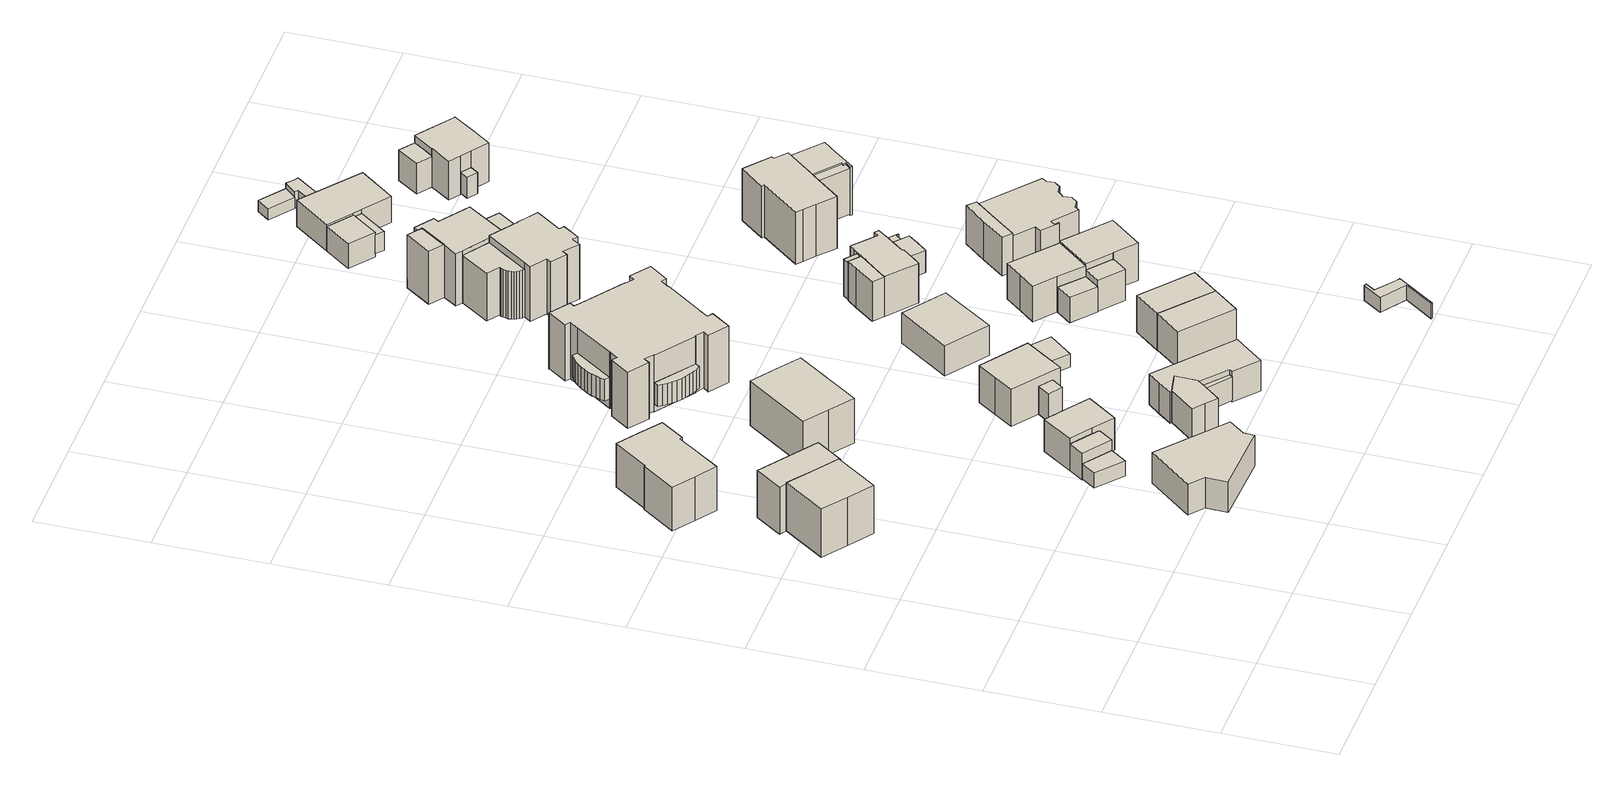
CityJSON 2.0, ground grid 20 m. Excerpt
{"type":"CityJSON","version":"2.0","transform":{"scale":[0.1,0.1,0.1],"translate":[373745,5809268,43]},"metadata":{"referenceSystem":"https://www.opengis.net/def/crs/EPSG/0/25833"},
"CityObjects":{
"building1":{"type":"Building","attributes":{"Gemeindeschluessel":"11000006","function":"31001_1010"},"address":[{"country":"Germany","locality":"Berlin","thoroughfareNumber":"1","thoroughfareName":"Am Heidesaum"}],"children":["building1-1","building1-2"]},
"building1-1":{"type":"BuildingPart","attributes":{"BezugspunktDach":"2200","measuredHeight":11.1,"storeysAboveGround":2},"parents":["building1"],"geometry":[{"type":"MultiSurface","lod":"1","boundaries":[[[0,1,2,3,4,5]],[[6,7,8,9,10,11]],[[6,11,5,4]],[[12,13,14,13,15,4,3]],[[7,6,16]],[[17,18,12,7,3,2]],[[9,8,2,1]],[[10,9,1,0]],[[11,10,0,5]],[[7,16,13,12]],[[16,6,15,13,14]],[[8,19,7,12,18,17]]]}]},
"building1-2":{"type":"BuildingPart","attributes":{"BezugspunktDach":"2200","measuredHeight":11.06,"storeysAboveGround":2},"parents":["building1"],"geometry":[{"type":"MultiSurface","lod":"1","boundaries":[[[15,13,18,20,21,22,23,24]],[[25,26,27,28,8,16,6,29]],[[25,29,24,23]],[[26,25,23,22]],[[27,26,22,21]],[[28,27,21,20]],[[8,28,20,18]],[[29,6,15,24]],[[16,7,12,13]],[[8,18,12,7]],[[16,13,15,6]]]}]},
"building2":{"type":"Building","attributes":{"Gemeindeschluessel":"11000006","BezugspunktDach":"2200","function":"31001_1010","measuredHeight":9.93,"storeysAboveGround":2},"address":[{"country":"Germany","locality":"Berlin","thoroughfareNumber":"3A","thoroughfareName":"Am Heidesaum"}],"geometry":[{"type":"Solid","lod":"1","boundaries":[[[[30,31,32,33,34,35,36,37,38,39]],[[40,41,42,43,44,45,46,47,48,49]],[[40,49,39,38]],[[41,40,38,37]],[[42,41,37,36]],[[43,42,36,35]],[[44,43,35,34]],[[45,44,34,33]],[[46,45,33,32]],[[47,46,32,31]],[[48,47,31,30]],[[49,48,30,39]]]]}]},
"building3":{"type":"Building","attributes":{"Gemeindeschluessel":"11000006","BezugspunktDach":"2200","function":"31001_1010","measuredHeight":6.09,"storeysAboveGround":2},"address":[{"country":"Germany","locality":"Berlin","thoroughfareNumber":"2A, 2B","thoroughfareName":"Am Heidesaum"}],"geometry":[{"type":"Solid","lod":"1","boundaries":[[[[50,51,52,53,54,55,56]],[[57,58,59,60,61,62,63]],[[57,63,56,55]],[[58,57,55,54]],[[59,58,54,53]],[[60,59,53,52]],[[61,60,52,51]],[[62,61,51,50]],[[63,62,50,56]]]]}]},
"building4":{"type":"Building","attributes":{"Gemeindeschluessel":"11000006","BezugspunktDach":"2200","function":"31001_2463","measuredHeight":2.95,"storeysAboveGround":1},"address":[{"country":"Germany","locality":"Berlin","thoroughfareNumber":"2 (1)","thoroughfareName":"Am Heidesaum"}],"geometry":[{"type":"Solid","lod":"1","boundaries":[[[[64,65,66,67]],[[68,69,70,71]],[[68,71,67,66]],[[69,68,66,65]],[[70,69,65,64]],[[71,70,64,67]]]]}]},
"building5":{"type":"Building","attributes":{"Gemeindeschluessel":"11000006","function":"31001_1010"},"address":[{"country":"Germany","locality":"Berlin","thoroughfareNumber":"2","thoroughfareName":"Am Heidesaum"}],"children":["building5-1","building5-2"]},
"building5-1":{"type":"BuildingPart","attributes":{"BezugspunktDach":"2200","measuredHeight":7.38,"storeysAboveGround":2},"parents":["building5"],"geometry":[{"type":"MultiSurface","lod":"1","boundaries":[[[72,73,74,75,76,77]],[[78,79,80,81,82,83]],[[78,83,77,76]],[[79,78,76,75]],[[80,79,75,74]],[[81,80,74,73]],[[84,85,86,81,73,72]],[[83,82,72,77],[83,87,84,82]],[[82,86,85,84]],[[84,87,83,82]]]}]},
"building5-2":{"type":"BuildingPart","attributes":{"BezugspunktDach":"2200","measuredHeight":5.26,"storeysAboveGround":2},"parents":["building5"],"geometry":[{"type":"MultiSurface","lod":"1","boundaries":[[[88,85,87,89]],[[83,86,90,91]],[[83,91,89,87]],[[90,86,85,88]],[[91,90,88,89]],[[86,92,82,84,85]],[[83,87,84,82]]]}]},
"building6":{"type":"Building","attributes":{"Gemeindeschluessel":"11000006","BezugspunktDach":"2200","function":"31001_1010","measuredHeight":10.28,"storeysAboveGround":2},"address":[{"country":"Germany","locality":"Berlin","thoroughfareNumber":"3","thoroughfareName":"Am Heidesaum"}],"geometry":[{"type":"Solid","lod":"1","boundaries":[[[[93,94,95,96,97,98]],[[99,100,101,102,103,104]],[[99,104,98,97]],[[100,99,97,96]],[[101,100,96,95]],[[102,101,95,94]],[[103,102,94,93]],[[104,103,93,98]]]]}]},
"building7":{"type":"Building","attributes":{"Gemeindeschluessel":"11000006","BezugspunktDach":"2200","function":"51009_1610","measuredHeight":5.58,"storeysAboveGround":0},"address":[{"country":"Germany","locality":"Berlin"}],"geometry":[{"type":"Solid","lod":"1","boundaries":[[[[105,106,107,108]],[[109,110,111,112]],[[109,112,108,107]],[[110,109,107,106]],[[111,110,106,105]],[[112,111,105,108]]]]}]},
"building8":{"type":"Building","attributes":{"Gemeindeschluessel":"11000006","BezugspunktDach":"2200","function":"51009_1610","measuredHeight":4.67,"storeysAboveGround":0},"address":[{"country":"Germany","locality":"Berlin"}],"geometry":[{"type":"Solid","lod":"1","boundaries":[[[[113,114,115,116]],[[117,118,119,120]],[[117,120,116,115]],[[118,117,115,114]],[[119,118,114,113]],[[120,119,113,116]]]]}]},
"building9":{"type":"Building","attributes":{"Gemeindeschluessel":"11000006","BezugspunktDach":"2200","function":"31001_1010","measuredHeight":8.01,"storeysAboveGround":2},"address":[{"country":"Germany","locality":"Berlin","thoroughfareNumber":"4","thoroughfareName":"Am Heidesaum"}],"geometry":[{"type":"Solid","lod":"1","boundaries":[[[[121,122,123,124,125,126]],[[127,128,129,130,131,132]],[[127,132,126,125]],[[128,127,125,124]],[[129,128,124,123]],[[130,129,123,122]],[[131,130,122,121]],[[132,131,121,126]]]]}]},
"building10":{"type":"Building","attributes":{"Gemeindeschluessel":"11000006","function":"31001_1010"},"address":[{"country":"Germany","locality":"Berlin","thoroughfareNumber":"9","thoroughfareName":"Schuchardtweg"}],"children":["building10-1","building10-2"]},
"building10-1":{"type":"BuildingPart","attributes":{"BezugspunktDach":"2200","measuredHeight":7.37,"storeysAboveGround":2},"parents":["building10"],"geometry":[{"type":"Solid","lod":"1","boundaries":[[[[133,134,135,136,137,138,139,140,141,142]],[[143,144,145,146,147,148,149,150,151,152]],[[143,152,142,141]],[[144,143,141,140]],[[145,144,140,139]],[[146,145,139,138]],[[147,146,138,137]],[[148,147,137,136]],[[149,148,136,135]],[[150,149,135,134]],[[151,150,134,133]],[[152,151,133,142]]]]}]},
"building10-2":{"type":"BuildingPart","attributes":{"BezugspunktDach":"2200","measuredHeight":7.37,"storeysAboveGround":2},"parents":["building10"],"geometry":[{"type":"Solid","lod":"1","boundaries":[[[[153,154,155,156,157,158,159]],[[151,160,150,161,162,163,164]],[[151,164,159,158]],[[160,151,158,157]],[[150,160,157,156]],[[161,150,156,155]],[[162,161,155,154]],[[163,162,154,153]],[[164,163,153,159]]]]}]},
"building11":{"type":"Building","attributes":{"Gemeindeschluessel":"11000006","function":"31001_1010"},"address":[{"country":"Germany","locality":"Berlin","thoroughfareNumber":"7","thoroughfareName":"Am Heidesaum"}],"children":["building11-1","building11-2","building11-3","building11-4","building11-5"]},
"building11-1":{"type":"BuildingPart","attributes":{"BezugspunktDach":"2200","measuredHeight":12.01,"storeysAboveGround":3},"parents":["building11"],"geometry":[{"type":"MultiSurface","lod":"1","boundaries":[[[165,166,167,168,169,170,171,172,173,174,175,176,177,178,179,180,181,182,183,184,185,186,187,188,189,190,191,192,193,194,195,196,197,198,199]],[[200,201,202,203,204,205,206,207,208,209,210,211,212,213,214,215,216,217,218,219,220,221,222,223,224,225,226,227,228,229,230,231,232,233,234]],[[200,234,199,198]],[[201,200,198,197]],[[202,201,197,196]],[[203,202,196,195]],[[235,236,237,238,204,203,195,194]],[[205,204,194,193]],[[206,205,193,192]],[[207,206,192,191]],[[208,207,191,190]],[[209,208,190,189]],[[210,209,189,188]],[[211,210,188,187]],[[239,240,187,186]],[[212,211,241,242]],[[213,212,186,185]],[[214,213,185,184]],[[215,214,184,183]],[[216,215,183,182]],[[217,216,182,181]],[[218,217,181,180]],[[219,218,180,179]],[[220,219,179,178]],[[243,244,178,177]],[[221,220,245,246]],[[222,221,177,176]],[[223,222,176,175]],[[224,223,175,174]],[[225,224,174,173]],[[226,225,173,172]],[[227,226,172,171]],[[228,227,171,170]],[[229,228,170,169]],[[247,248,169,168]],[[230,229,249,250,251]],[[231,230,168,167]],[[232,231,167,166]],[[233,232,166,165]],[[234,233,165,199]],[[238,237,236,235]],[[242,241,240,239]],[[246,245,244,243]],[[251,250,249,248,247]]]}]},
"building11-2":{"type":"BuildingPart","attributes":{"BezugspunktDach":"2200","measuredHeight":4.28,"storeysAboveGround":3},"parents":["building11"],"geometry":[{"type":"Solid","lod":"1","boundaries":[[[[236,235,252,253,254,255,256,257,258,259,260,261,262]],[[263,264,265,266,267,268,269,270,271,272,238,237,273]],[[263,273,262,261]],[[264,263,261,260]],[[265,264,260,259]],[[266,265,259,258]],[[267,266,258,257]],[[268,267,257,256]],[[269,268,256,255]],[[270,269,255,254]],[[271,270,254,253]],[[272,271,253,252]],[[238,272,252,235]],[[273,237,236,262]],[[237,238,235,236]]]]}]},
"building11-3":{"type":"BuildingPart","attributes":{"BezugspunktDach":"2200","measuredHeight":4.02,"storeysAboveGround":3},"parents":["building11"],"geometry":[{"type":"Solid","lod":"1","boundaries":[[[[274,275,276,277,278,279,280,281,282,283,284,285,286,244,243]],[[245,287,288,289,290,291,292,293,294,295,296,297,298,299,246]],[[287,245,244,286]],[[288,287,286,285]],[[289,288,285,284]],[[290,289,284,283]],[[291,290,283,282]],[[292,291,282,281]],[[293,292,281,280]],[[294,293,280,279]],[[295,294,279,278]],[[296,295,278,277]],[[297,296,277,276]],[[298,297,276,275]],[[299,298,275,274]],[[246,299,274,243]],[[246,243,244,245]]]]}]},
"building11-4":{"type":"BuildingPart","attributes":{"BezugspunktDach":"2200","measuredHeight":5.11,"storeysAboveGround":3},"parents":["building11"],"geometry":[{"type":"Solid","lod":"1","boundaries":[[[[239,300,301,302,303,304,305,306,307,308,309,310,311,312,313,314,240]],[[315,316,317,318,319,320,321,322,323,324,325,326,327,328,329,242,241]],[[315,241,240,314]],[[316,315,314,313]],[[317,316,313,312]],[[318,317,312,311]],[[319,318,311,310]],[[320,319,310,309]],[[321,320,309,308]],[[322,321,308,307]],[[323,322,307,306]],[[324,323,306,305]],[[325,324,305,304]],[[326,325,304,303]],[[327,326,303,302]],[[328,327,302,301]],[[329,328,301,300]],[[242,329,300,239]],[[241,242,239,240]]]]}]},
"building11-5":{"type":"BuildingPart","attributes":{"BezugspunktDach":"2200","measuredHeight":4.14,"storeysAboveGround":3},"parents":["building11"],"geometry":[{"type":"MultiSurface","lod":"1","boundaries":[[[330,331,332,333,334,335,336,337,338,339,248,247,340]],[[251,250,341,342,343,344,345,346,347,348,349,350,351]],[[251,351,340,247]],[[341,250,248,339]],[[342,341,339,338]],[[343,342,338,337]],[[344,343,337,336]],[[345,344,336,335]],[[346,345,335,334]],[[347,346,334,333]],[[348,347,333,332]],[[349,348,332,331]],[[350,349,331,330]],[[351,350,330,340]],[[250,251,352,247,248]]]}]},
"building12":{"type":"Building","attributes":{"Gemeindeschluessel":"11000006","BezugspunktDach":"2200","function":"31001_2460","measuredHeight":2.54,"storeysAboveGround":1},"address":[{"country":"Germany","locality":"Berlin","thoroughfareNumber":"4 (1)","thoroughfareName":"Am Heidesaum"}],"geometry":[{"type":"Solid","lod":"1","boundaries":[[[[353,354,355,356]],[[357,358,359,360]],[[357,360,356,355]],[[358,357,355,354]],[[359,358,354,353]],[[360,359,353,356]]]]}]},
"building13":{"type":"Building","attributes":{"Gemeindeschluessel":"11000006","BezugspunktDach":"2200","function":"31001_1010","measuredHeight":8.02,"storeysAboveGround":2},"address":[{"country":"Germany","locality":"Berlin","thoroughfareNumber":"6","thoroughfareName":"Am Heidesaum"}],"geometry":[{"type":"Solid","lod":"1","boundaries":[[[[361,362,363,364,365]],[[366,367,368,369,370]],[[366,370,365,364]],[[367,366,364,363]],[[368,367,363,362]],[[369,368,362,361]],[[370,369,361,365]]]]}]},
"building14":{"type":"Building","attributes":{"Gemeindeschluessel":"11000006","BezugspunktDach":"2200","function":"31001_1010","measuredHeight":10.23,"storeysAboveGround":2},"address":[{"country":"Germany","locality":"Berlin","thoroughfareNumber":"9A","thoroughfareName":"Schuchardtweg"}],"geometry":[{"type":"Solid","lod":"1","boundaries":[[[[371,372,373,374,375]],[[376,377,378,379,380]],[[376,380,375,374]],[[377,376,374,373]],[[378,377,373,372]],[[379,378,372,371]],[[380,379,371,375]]]]}]},
"building15":{"type":"Building","attributes":{"Gemeindeschluessel":"11000006","BezugspunktDach":"2200","function":"31001_1010","measuredHeight":10.24,"storeysAboveGround":2},"address":[{"country":"Germany","locality":"Berlin","thoroughfareNumber":"9B","thoroughfareName":"Schuchardtweg"}],"geometry":[{"type":"Solid","lod":"1","boundaries":[[[[372,381,382,383,374]],[[384,385,386,387,388]],[[384,388,374,383]],[[385,384,383,382]],[[386,385,382,381]],[[387,386,381,372]],[[388,387,372,374]]]]}]},
"building16":{"type":"Building","attributes":{"Gemeindeschluessel":"11000006","BezugspunktDach":"2200","function":"51009_1610","measuredHeight":7.26,"storeysAboveGround":0},"address":[{"country":"Germany","locality":"Berlin"}],"geometry":[{"type":"Solid","lod":"1","boundaries":[[[[389,390,391,392]],[[393,394,395,396]],[[393,396,392,391]],[[394,393,391,390]],[[395,394,390,389]],[[396,395,389,392]]]]}]},
"building17":{"type":"Building","attributes":{"Gemeindeschluessel":"11000006","function":"31001_1010"},"address":[{"country":"Germany","locality":"Berlin","thoroughfareNumber":"9D","thoroughfareName":"Schuchardtweg"}],"children":["building17-1","building17-2"]},
"building17-1":{"type":"BuildingPart","attributes":{"BezugspunktDach":"2200","measuredHeight":9.09,"storeysAboveGround":2},"parents":["building17"],"geometry":[{"type":"Solid","lod":"1","boundaries":[[[[397,398,399,400,401,402,403]],[[404,405,406,407,408,409,410]],[[404,410,403,402]],[[405,404,402,401]],[[406,405,401,400]],[[407,406,400,399]],[[408,407,399,398]],[[409,411,412,408,398,397]],[[410,409,397,403]],[[408,412,411,409]]]]}]},
"building17-2":{"type":"BuildingPart","attributes":{"BezugspunktDach":"2200","measuredHeight":5.01,"storeysAboveGround":2},"parents":["building17"],"geometry":[{"type":"Solid","lod":"1","boundaries":[[[[413,412,411,414]],[[409,408,415,416]],[[409,416,414,411]],[[415,408,412,413]],[[416,415,413,414]],[[409,411,412,408]]]]}]},
"building18":{"type":"Building","attributes":{"Gemeindeschluessel":"11000006","BezugspunktDach":"2200","function":"51009_1610","measuredHeight":3,"storeysAboveGround":0},"address":[{"country":"Germany","locality":"Berlin"}],"geometry":[{"type":"Solid","lod":"1","boundaries":[[[[417,418,419,420,421,422,423,424,425,426]],[[427,428,429,430,431,432,433,434,435,436]],[[427,436,426,425]],[[428,427,425,424]],[[429,428,424,423]],[[430,429,423,422]],[[431,430,422,421]],[[432,431,421,420]],[[433,432,420,419]],[[434,433,419,418]],[[435,434,418,417]],[[436,435,417,426]]]]}]},
"building19":{"type":"Building","attributes":{"Gemeindeschluessel":"11000006","function":"31001_1010"},"address":[{"country":"Germany","locality":"Berlin","thoroughfareNumber":"8","thoroughfareName":"Am Heidesaum"}],"children":["building19-1","building19-2","building19-3"]},
"building19-1":{"type":"BuildingPart","attributes":{"BezugspunktDach":"2200","measuredHeight":9.24,"storeysAboveGround":2},"parents":["building19"],"geometry":[{"type":"MultiSurface","lod":"1","boundaries":[[[437,438,439,440,441,442,443,444,445,446,447,448,449,450,451]],[[452,453,454,455,456,457,458,459,460,461,462,463,464,465,466]],[[467,468,466,451,450]],[[469,467,452,450,449]],[[454,453,449,448]],[[455,454,448,447]],[[456,455,447,446]],[[457,456,446,445]],[[458,457,445,444]],[[459,458,444,443]],[[470,471,443,442]],[[460,459,472,473]],[[474,475,476,477,478,461,460,442,441],[477,476,470,473]],[[462,461,441,440]],[[463,462,440,439]],[[464,463,439,438]],[[465,464,438,437]],[[466,465,437,451]],[[452,466,468,467]],[[453,452,467,469]],[[473,472,471,470]],[[478,477,476,475,474]],[[470,476,477,473]]]}]},
"building19-2":{"type":"BuildingPart","attributes":{"BezugspunktDach":"2200","measuredHeight":7.77,"storeysAboveGround":2},"parents":["building19"],"geometry":[{"type":"MultiSurface","lod":"1","boundaries":[[[468,469,479,480,481]],[[482,483,453,466,484]],[[482,484,481,480]],[[483,482,480,479]],[[453,483,479,469]],[[453,452,485]],[[484,466,468,481]],[[486,466,485,452,467,468]],[[469,467,452,453]]]}]},
"building19-3":{"type":"BuildingPart","attributes":{"BezugspunktDach":"2200","measuredHeight":4.98,"storeysAboveGround":2},"parents":["building19"],"geometry":[{"type":"MultiSurface","lod":"1","boundaries":[[[487,488,489,490,471,476,475]],[[477,472,491,492,493,494,478]],[[491,472,471,490]],[[492,491,490,489]],[[493,492,489,488]],[[494,493,488,487]],[[478,494,487,475]],[[477,478,495,475,476]],[[473,470,471,472]],[[477,476,470,473]]]}]},
"building20":{"type":"Building","attributes":{"Gemeindeschluessel":"11000006","function":"31001_1010"},"address":[{"country":"Germany","locality":"Berlin","thoroughfareNumber":"9","thoroughfareName":"Am Heidesaum"}],"children":["building20-1","building20-2","building20-3","building20-4","building20-5"]},
"building20-1":{"type":"BuildingPart","attributes":{"BezugspunktDach":"2200","measuredHeight":12.57,"storeysAboveGround":3},"parents":["building20"],"geometry":[{"type":"MultiSurface","lod":"1","boundaries":[[[496,497,498,499,500,501,502,503,504,505,506,507,508,509,510,511,512]],[[513,514,515,516,517,518,519,520,521,522,523,524,525,526,527,528,529]],[[513,529,512,511]],[[530,531,532,531,533,511,510]],[[534,535,510,509]],[[536,537,538,515,509,508]],[[517,539,537,508,507]],[[518,517,507,506]],[[519,518,506,505]],[[520,519,505,504]],[[521,520,504,503]],[[522,521,503,502]],[[523,522,502,501]],[[524,523,501,500]],[[525,524,500,499]],[[526,525,499,498]],[[527,526,498,497]],[[528,527,497,496]],[[529,528,496,512]],[[514,540,532,531,530]],[[533,531,532,513]],[[515,541,514,535,534]],[[516,542,515,538,537,536]],[[516,537,539,517]]]}]},
"building20-2":{"type":"BuildingPart","attributes":{"BezugspunktDach":"2200","measuredHeight":12.09,"storeysAboveGround":3},"parents":["building20"],"geometry":[{"type":"Solid","lod":"1","boundaries":[[[[543,544,545,546,547,548,549,550,551,552,533,531,530,553,554]],[[555,514,532,513,556,557,558,559,560,561,562,563,564,565,566]],[[555,566,554,553]],[[556,513,533,552]],[[557,556,552,551]],[[558,557,551,550]],[[559,558,550,549]],[[560,559,549,548]],[[561,560,548,547]],[[562,561,547,546]],[[563,562,546,545]],[[564,563,545,544]],[[565,564,544,543]],[[566,565,543,554]],[[514,555,553,530]],[[532,514,530,531]],[[533,513,532,531]]]]}]},
"building20-3":{"type":"BuildingPart","attributes":{"BezugspunktDach":"2200","measuredHeight":11.59,"storeysAboveGround":3},"parents":["building20"],"geometry":[{"type":"MultiSurface","lod":"1","boundaries":[[[567,534,568,569,570,571,572,573,574,575,576,577]],[[578,579,580,581,582,583,584,585,586,515,555,587]],[[578,587,577,576]],[[582,581,573,572]],[[583,582,572,571]],[[584,583,571,570]],[[585,584,570,569]],[[586,585,569,568]],[[538,588,568,534]],[[589,553,530,514,590,514,535,567]],[[587,555,567,577]],[[579,578,576,575]],[[579,575,574,580]],[[581,580,574,573]],[[515,586,588,538]],[[515,534,535,514,590]],[[555,514,530,553,589]]]}]},
"building20-4":{"type":"BuildingPart","attributes":{"BezugspunktDach":"2200","measuredHeight":11.56,"storeysAboveGround":3},"parents":["building20"],"geometry":[{"type":"MultiSurface","lod":"1","boundaries":[[[591,592,593,594]],[[595,580,578,596]],[[595,596,594,593]],[[574,573,581,597,595,593,592]],[[576,575,574,580,592,591]],[[596,578,591,594]],[[580,597,581,573,574]],[[578,579,575,576]],[[579,580,574,575]]]}]},
"building20-5":{"type":"BuildingPart","attributes":{"BezugspunktDach":"2200","measuredHeight":9.85,"storeysAboveGround":3},"parents":["building20"],"geometry":[{"type":"MultiSurface","lod":"1","boundaries":[[[537,539,598,599,588,538]],[[586,600,601,517,516,515]],[[600,586,588,599]],[[601,600,599,598]],[[517,601,598,539]],[[586,515,602,538,588]],[[517,539,537,516]],[[515,516,537,538]]]}]},
"building21":{"type":"Building","attributes":{"Gemeindeschluessel":"11000006","function":"31001_1010"},"address":[{"country":"Germany","locality":"Berlin","thoroughfareNumber":"9C","thoroughfareName":"Schuchardtweg"}],"children":["building21-1","building21-2"]},
"building21-1":{"type":"BuildingPart","attributes":{"BezugspunktDach":"2200","measuredHeight":8.72,"storeysAboveGround":2},"parents":["building21"],"geometry":[{"type":"MultiSurface","lod":"1","boundaries":[[[603,604,605,606,607,608,609,610]],[[611,612,613,614,615,616,617,618]],[[611,618,610,609]],[[612,611,609,608]],[[613,612,608,607]],[[614,613,607,606]],[[615,614,606,605]],[[616,615,605,604]],[[617,616,604,603]],[[619,620,603,610]],[[618,617,620,619]]]}]},
"building21-2":{"type":"BuildingPart","attributes":{"BezugspunktDach":"2200","measuredHeight":6.21,"storeysAboveGround":2},"parents":["building21"],"geometry":[{"type":"MultiSurface","lod":"1","boundaries":[[[621,620,619,622]],[[618,617,623,624]],[[618,624,622,619]],[[623,617,620,621]],[[624,623,621,622]],[[617,618,619,620,625]]]}]},
"building22":{"type":"Building","attributes":{"Gemeindeschluessel":"11000006","BezugspunktDach":"2200","function":"51009_1610","measuredHeight":8.02,"storeysAboveGround":0},"address":[{"country":"Germany","locality":"Berlin"}],"geometry":[{"type":"Solid","lod":"1","boundaries":[[[[626,627,628,629]],[[601,630,518,517]],[[601,517,629,628]],[[630,601,628,627]],[[518,630,627,626]],[[517,518,626,629]]]]}]},
"building23":{"type":"Building","attributes":{"Gemeindeschluessel":"11000006","BezugspunktDach":"2200","function":"31001_2463","measuredHeight":3.14,"storeysAboveGround":1},"address":[{"country":"Germany","locality":"Berlin","thoroughfareNumber":"8 (1)","thoroughfareName":"Am Heidesaum"}],"geometry":[{"type":"Solid","lod":"1","boundaries":[[[[631,632,633,634,635,636,637,638,639]],[[640,641,642,643,644,645,646,647,648]],[[640,648,639,638]],[[641,640,638,637]],[[642,641,637,636]],[[643,642,636,635]],[[644,643,635,634]],[[645,644,634,633]],[[646,645,633,632]],[[647,646,632,631]],[[648,647,631,639]]]]}]},
"building24":{"type":"Building","attributes":{"Gemeindeschluessel":"11000006","BezugspunktDach":"2200","function":"51009_1610","measuredHeight":9.64,"storeysAboveGround":0},"address":[{"country":"Germany","locality":"Berlin"}],"geometry":[{"type":"Solid","lod":"1","boundaries":[[[[649,650,651,652,653,654]],[[655,656,657,658,659,660]],[[655,660,654,653]],[[656,655,653,652]],[[657,656,652,651]],[[658,657,651,650]],[[659,658,650,649]],[[660,659,649,654]]]]}]},
"building25":{"type":"Building","attributes":{"Gemeindeschluessel":"11000006","BezugspunktDach":"2200","function":"51009_1610","measuredHeight":4.35,"storeysAboveGround":0},"address":[{"country":"Germany","locality":"Berlin"}],"geometry":[{"type":"Solid","lod":"1","boundaries":[[[[661,662,663,664]],[[665,666,667,668]],[[665,668,664,663]],[[666,665,663,662]],[[667,666,662,661]],[[668,667,661,664]]]]}]},
"building26":{"type":"Building","attributes":{"Gemeindeschluessel":"11000006","BezugspunktDach":"2200","function":"31001_1010","measuredHeight":10.62,"storeysAboveGround":2},"address":[{"country":"Germany","locality":"Berlin","thoroughfareNumber":"9E","thoroughfareName":"Schuchardtweg"}],"geometry":[{"type":"Solid","lod":"1","boundaries":[[[[669,670,671,672,673,674,675,676,677,678,679,680,681,682,683,684,685,686,687,688]],[[689,690,691,692,693,694,695,696,697,698,699,700,701,702,703,704,705,706,707,708]],[[689,708,688,687]],[[690,689,687,686]],[[691,690,686,685]],[[692,691,685,684]],[[693,692,684,683]],[[694,693,683,682]],[[695,694,682,681]],[[696,695,681,680]],[[697,696,680,679]],[[698,697,679,678]],[[699,698,678,677]],[[700,699,677,676]],[[701,700,676,675]],[[702,701,675,674]],[[703,702,674,673]],[[704,703,673,672]],[[705,704,672,671]],[[706,705,671,670]],[[707,706,670,669]],[[708,707,669,688]]]]}]},
"building27":{"type":"Building","attributes":{"Gemeindeschluessel":"11000006","function":"31001_1010"},"address":[{"country":"Germany","locality":"Berlin","thoroughfareNumber":"13","thoroughfareName":"Am Heidesaum"}],"children":["building27-1","building27-2"]},
"building27-1":{"type":"BuildingPart","attributes":{"BezugspunktDach":"2200","measuredHeight":6.17,"storeysAboveGround":1},"parents":["building27"],"geometry":[{"type":"Solid","lod":"1","boundaries":[[[[709,710,711,712,713,714]],[[715,716,717,718,719,720]],[[715,720,714,713]],[[716,715,713,712]],[[717,716,712,711]],[[718,717,711,710]],[[719,718,710,709]],[[720,721,722,719,709,714]],[[719,722,721,720]]]]}]},
"building27-2":{"type":"BuildingPart","attributes":{"BezugspunktDach":"2200","measuredHeight":5.7,"storeysAboveGround":1},"parents":["building27"],"geometry":[{"type":"Solid","lod":"1","boundaries":[[[[723,722,721,724]],[[720,719,725,726]],[[720,726,724,721]],[[725,719,722,723]],[[726,725,723,724]],[[719,720,721,722]]]]}]},
"building28":{"type":"Building","attributes":{"Gemeindeschluessel":"11000006","function":"31001_1010"},"address":[{"country":"Germany","locality":"Berlin","thoroughfareNumber":"5","thoroughfareName":"Kornaue"}],"children":["building28-1","building28-2"]},
"building28-1":{"type":"BuildingPart","attributes":{"BezugspunktDach":"2200","measuredHeight":12.25,"storeysAboveGround":3},"parents":["building28"],"geometry":[{"type":"Solid","lod":"1","boundaries":[[[[727,728,729,730,731,732,733,734,735,736,737,738,739]],[[740,741,742,743,744,745,746,747,748,749,750,751,752]],[[740,752,739,738]],[[741,740,738,737]],[[742,741,737,736]],[[743,742,736,735]],[[744,743,735,734]],[[745,744,734,733]],[[746,745,733,732]],[[747,746,732,731]],[[748,747,731,730]],[[749,748,730,729]],[[750,749,729,728]],[[751,750,728,727]],[[752,751,727,739]]]]}]},
"building28-2":{"type":"BuildingPart","attributes":{"BezugspunktDach":"2200","measuredHeight":12.06,"storeysAboveGround":3},"parents":["building28"],"geometry":[{"type":"Solid","lod":"1","boundaries":[[[[753,754,755,756,757,758,759,760,761,762]],[[746,763,764,765,766,767,768,769,747,770]],[[746,770,762,761]],[[763,746,761,760]],[[764,763,760,759]],[[765,764,759,758]],[[766,765,758,757]],[[767,766,757,756]],[[768,767,756,755]],[[769,768,755,754]],[[747,769,754,753]],[[770,747,753,762]]]]}]},
"building29":{"type":"Building","attributes":{"Gemeindeschluessel":"11000006","BezugspunktDach":"2200","function":"51009_1610","measuredHeight":9.13,"storeysAboveGround":0},"address":[{"country":"Germany","locality":"Berlin"}],"geometry":[{"type":"Solid","lod":"1","boundaries":[[[[771,772,773,774,775,776]],[[777,778,779,780,781,782]],[[777,782,776,775]],[[778,777,775,774]],[[779,778,774,773]],[[780,779,773,772]],[[781,780,772,771]],[[782,781,771,776]]]]}]},
"building30":{"type":"Building","attributes":{"Gemeindeschluessel":"11000006","BezugspunktDach":"2200","function":"31001_2463","measuredHeight":2.2,"storeysAboveGround":1},"address":[{"country":"Germany","locality":"Berlin","thoroughfareNumber":"13 (1)","thoroughfareName":"Am Heidesaum"}],"geometry":[{"type":"Solid","lod":"1","boundaries":[[[[783,784,785,786]],[[787,788,789,790]],[[787,790,786,785]],[[788,787,785,784]],[[789,788,784,783]],[[790,789,783,786]]]]}]},
"building31":{"type":"Building","attributes":{"Gemeindeschluessel":"11000006","BezugspunktDach":"2200","function":"51009_1610","measuredHeight":4.95,"storeysAboveGround":0},"address":[{"country":"Germany","locality":"Berlin"}],"geometry":[{"type":"Solid","lod":"1","boundaries":[[[[791,792,793,794,795,796,797,798,799]],[[800,789,788,801,802,803,804,805,806]],[[800,806,799,798]],[[789,800,798,797]],[[788,789,797,796]],[[801,788,796,795]],[[802,801,795,794]],[[803,802,794,793]],[[804,803,793,792]],[[805,804,792,791]],[[806,805,791,799]]]]}]},
"building32":{"type":"Building","attributes":{"Gemeindeschluessel":"11000006","BezugspunktDach":"2200","function":"51009_1610","measuredHeight":4.24,"storeysAboveGround":0},"address":[{"country":"Germany","locality":"Berlin"}],"geometry":[{"type":"Solid","lod":"1","boundaries":[[[[807,808,809,810]],[[811,812,813,814]],[[811,814,810,809]],[[812,811,809,808]],[[813,812,808,807]],[[814,813,807,810]]]]}]},
"building33":{"type":"Building","attributes":{"Gemeindeschluessel":"11000006","function":"31001_1010"},"address":[{"country":"Germany","locality":"Berlin","thoroughfareNumber":"11","thoroughfareName":"Am Heidesaum"}],"children":["building33-1","building33-2"]},
"building33-1":{"type":"BuildingPart","attributes":{"BezugspunktDach":"2200","measuredHeight":10.62,"storeysAboveGround":2},"parents":["building33"],"geometry":[{"type":"MultiSurface","lod":"1","boundaries":[[[815,816,817,818,819,820,821,822,823,824,825]],[[826,827,828,829,830,831,832,833,834,835,836]],[[826,836,825,824]],[[837,838,824,823]],[[827,826,839,840]],[[828,827,823,822],[837,840,841,842,843,844]],[[829,828,822,821]],[[830,829,821,820]],[[831,830,820,819]],[[832,831,819,818]],[[833,832,818,817]],[[834,833,817,816]],[[835,834,816,815]],[[836,835,815,825]],[[840,839,838,837]],[[843,842,841,844]],[[841,840,837,844,845]]]}]},
"building33-2":{"type":"BuildingPart","attributes":{"BezugspunktDach":"2200","measuredHeight":7.59,"storeysAboveGround":2},"parents":["building33"],"geometry":[{"type":"MultiSurface","lod":"1","boundaries":[[[838,844,843,846,847]],[[848,842,841,839,849]],[[848,849,847,846]],[[842,848,846,843]],[[849,839,838,847]],[[841,842,843,844]],[[840,837,838,839]],[[841,844,837,840]]]}]},
"building34":{"type":"Building","attributes":{"Gemeindeschluessel":"11000006","BezugspunktDach":"2200","function":"31001_2463","measuredHeight":2.77,"storeysAboveGround":1},"address":[{"country":"Germany","locality":"Berlin","thoroughfareNumber":"11 (1)","thoroughfareName":"Am Heidesaum"}],"geometry":[{"type":"Solid","lod":"1","boundaries":[[[[850,851,852,853]],[[854,855,830,829]],[[854,829,853,852]],[[855,854,852,851]],[[830,855,851,850]],[[829,830,850,853]]]]}]}
},
"vertices":[
[58,706,146],[102,675,146],[155,750,146],[111,781,146],[68,812,146],[15,737,146],[68,812,50],[111,781,50],[155,750,50],[102,675,50],[58,706,50],[15,737,50],[111,781,143],[107,784,143],[107,784,61],[68,812,143],[107,784,50],[155,750,112],[155,750,143],[148,755,50],
[158,748,143],[192,796,143],[141,832,143],[90,868,143],[56,820,143],[90,868,50],[141,832,50],[192,796,50],[158,748,50],[56,820,50],
[43,958,144],[80,933,144],[136,1012,144],[140,1009,144],[170,1052,144],[130,1081,144],[94,1106,144],[50,1044,144],[48,1045,144],[5,985,144],[48,1045,57],[50,1044,57],[94,1106,57],[130,1081,57],[170,1052,57],[140,1009,57],[136,1012,57],[80,933,57],[43,958,57],[5,985,57],
[353,193,89],[352,154,89],[486,150,89],[487,170,89],[510,199,89],[393,295,89],[326,215,89],[393,295,28],[510,199,28],[487,170,28],[486,150,28],[352,154,28],[353,193,28],[326,215,28],
[399,342,58],[420,371,58],[371,406,58],[353,380,58],[371,406,28],[420,371,28],[399,342,28],[353,380,28],
[428,406,90],[465,380,90],[504,434,90],[466,461,90],[428,487,90],[390,433,90],[428,487,26],[466,461,26],[504,434,26],[465,380,26],[428,406,26],[390,433,26],[428,406,79],[439,398,79],[439,398,26],[390,433,79],
[420,371,79],[371,406,79],[420,371,26],[371,406,26],[431,404,26],
[300,811,130],[342,781,130],[423,896,130],[381,926,130],[339,955,130],[258,841,130],[339,955,41],[381,926,41],[423,896,41],[342,781,41],[300,811,41],[258,841,41],
[531,488,82],[546,509,82],[523,525,82],[508,504,82],[523,525,26],[546,509,26],[531,488,26],[508,504,26],
[654,239,70],[658,245,70],[610,284,70],[604,276,70],[610,284,23],[658,245,23],[654,239,23],[604,276,23],
[559,500,100],[583,535,100],[607,569,100],[526,626,100],[502,592,100],[478,558,100],[502,592,26],[526,626,26],[607,569,26],[583,535,26],[559,500,26],[478,558,26],
[572,316,81],[610,284,81],[658,245,81],[654,239,81],[696,204,81],[720,233,81],[740,257,81],[608,365,81],[589,342,81],[569,318,81],[589,342,20],[608,365,20],[740,257,20],[720,233,20],[696,204,20],[654,239,20],[658,245,20],[610,284,20],[572,316,20],[569,318,20],
[553,254,84],[572,238,84],[604,276,84],[610,284,84],[611,324,84],[572,316,84],[533,270,84],[611,324,20],[604,276,20],[572,238,20],[553,254,20],[533,270,20],
[321,1120,144],[328,1130,144],[343,1119,144],[342,1118,144],[411,1069,144],[412,1070,144],[427,1060,144],[420,1050,144],[454,1026,144],[479,1061,144],[470,1067,144],[480,1082,144],[481,1082,144],[530,1150,144],[529,1151,144],[540,1166,144],[549,1160,144],[574,1194,144],[539,1219,144],[532,1210,144],[518,1220,144],[518,1221,144],[449,1270,144],[434,1281,144],[440,1289,144],[405,1314,144],[405,1313,144],[381,1279,144],[389,1273,144],[379,1258,144],[330,1189,144],[331,1188,144],[320,1173,144],[311,1180,144],[286,1145,144],[311,1180,32],[320,1173,32],[331,1188,32],[330,1189,32],[379,1258,32],[389,1273,32],[381,1279,32],[405,1313,32],[405,1314,32],[440,1289,32],[434,1281,32],[449,1270,32],[518,1221,32],[518,1220,32],[532,1210,32],[539,1219,32],[574,1194,32],[549,1160,32],[540,1166,32],[529,1151,32],[530,1150,32],[481,1082,32],[480,1082,32],[470,1067,32],[479,1061,32],[454,1026,32],[420,1050,32],[427,1060,32],[412,1070,32],[411,1069,32],[342,1118,32],[343,1119,32],[328,1130,32],[321,1120,32],[286,1145,32],[379,1258,94],[330,1189,94],[330,1189,51],[379,1258,51],[518,1221,93],[449,1270,93],[449,1270,42],[518,1221,42],[481,1082,87],[530,1150,87],[530,1150,47],[481,1082,47],[342,1118,90],[411,1069,90],[411,1069,64],[411,1069,48],[342,1118,48],
[370,1264,94],[363,1259,94],[356,1254,94],[350,1248,94],[344,1241,94],[339,1234,94],[334,1227,94],[330,1219,94],[327,1211,94],[324,1203,94],[322,1195,94],[324,1203,51],[327,1211,51],[330,1219,51],[334,1227,51],[339,1234,51],[344,1241,51],[350,1248,51],[356,1254,51],[363,1259,51],[370,1264,51],[322,1195,51],
[490,1076,87],[497,1081,87],[504,1086,87],[510,1092,87],[516,1098,87],[521,1105,87],[526,1112,87],[530,1119,87],[533,1127,87],[536,1135,87],[537,1138,87],[538,1141,87],[538,1145,87],[538,1145,47],[538,1141,47],[537,1138,47],[536,1135,47],[533,1127,47],[530,1119,47],[526,1112,47],[521,1105,47],[516,1098,47],[510,1092,47],[504,1086,47],[497,1081,47],[490,1076,47],
[524,1229,93],[520,1236,93],[515,1243,93],[509,1249,93],[503,1254,93],[498,1259,93],[492,1263,93],[486,1266,93],[484,1267,93],[482,1268,93],[480,1269,93],[474,1272,93],[468,1275,93],[461,1277,93],[455,1278,93],[455,1278,42],[461,1277,42],[468,1275,42],[474,1272,42],[480,1269,42],[482,1268,42],[484,1267,42],[486,1266,42],[492,1263,42],[498,1259,42],[503,1254,42],[509,1249,42],[515,1243,42],[520,1236,42],[524,1229,42],
[341,1103,90],[346,1096,90],[352,1090,90],[359,1084,90],[366,1078,90],[373,1074,90],[381,1070,90],[388,1066,90],[397,1063,90],[405,1061,90],[336,1110,90],[405,1061,48],[397,1063,48],[388,1066,48],[381,1070,48],[373,1074,48],[366,1078,48],[359,1084,48],[352,1090,48],[346,1096,48],[341,1103,48],[336,1110,48],[342,1118,76],
[667,516,48],[703,559,48],[659,595,48],[624,552,48],[659,595,22],[703,559,22],[667,516,22],[624,552,22],
[653,648,87],[718,741,87],[681,767,87],[644,793,87],[578,700,87],[644,793,27],[681,767,27],[718,741,27],[653,648,27],[578,700,27],
[807,279,90],[845,325,90],[802,361,90],[758,397,90],[720,351,90],[758,397,18],[802,361,18],[845,325,18],[807,279,18],[720,351,18],
[883,372,90],[840,407,90],[796,443,90],[796,443,17],[840,407,17],[883,372,17],[845,325,17],[758,397,17],
[748,892,104],[756,902,104],[736,918,104],[728,908,104],[736,918,31],[756,902,31],[748,892,31],[728,908,31],
[814,582,86],[855,547,86],[879,576,86],[903,605,86],[825,670,86],[801,641,86],[777,612,86],[801,641,15],[825,670,15],[903,605,15],[879,576,15],[855,547,15],[814,582,15],[777,612,15],[814,582,65],[855,547,65],
[833,520,65],[792,555,65],[833,520,15],[792,555,15],
[1024,58,34],[986,5,34],[988,4,34],[1037,73,34],[1031,77,34],[995,104,34],[996,105,34],[1007,121,34],[1003,123,34],[979,89,34],[1003,123,4],[1007,121,4],[996,105,4],[995,104,4],[1031,77,4],[1037,73,4],[988,4,4],[986,5,4],[1024,58,4],[979,89,4],
[755,798,108],[762,806,108],[783,831,108],[781,833,108],[792,847,108],[809,868,108],[822,885,108],[815,891,108],[808,883,108],[768,917,108],[761,908,108],[756,902,108],[748,892,108],[711,848,108],[704,839,108],[711,848,29],[748,892,29],[756,902,29],[761,908,29],[768,917,29],[808,883,29],[815,891,29],[822,885,29],[809,868,29],[792,847,29],[781,833,29],[783,831,29],[762,806,29],[755,798,29],[704,839,29],[711,848,107],[704,839,107],[748,892,107],[809,868,74],[822,885,74],[822,885,30],[809,868,30],[792,847,66],[792,847,74],[807,866,74],[807,866,30],[792,847,30],
[728,908,107],[713,890,107],[685,855,107],[713,890,29],[728,908,29],[685,855,29],[708,844,29],[704,839,76],
[837,811,74],[852,829,74],[867,848,74],[863,851,74],[863,851,30],[867,848,30],[852,829,30],[837,811,30],[792,847,42],
[567,1367,127],[561,1358,127],[588,1339,127],[594,1348,127],[621,1328,127],[631,1343,127],[640,1337,127],[660,1366,127],[652,1372,127],[685,1418,127],[664,1432,127],[652,1441,127],[651,1440,127],[625,1458,127],[602,1474,127],[548,1398,127],[539,1386,127],[548,1398,18],[602,1474,18],[625,1458,18],[651,1440,18],[652,1441,18],[664,1432,18],[685,1418,18],[652,1372,18],[660,1366,18],[640,1337,18],[631,1343,18],[621,1328,18],[594,1348,18],[588,1339,18],[561,1358,18],[567,1367,18],[539,1386,18],[602,1474,113],[583,1448,113],[583,1448,18],[548,1398,113],[625,1458,122],[602,1474,122],[651,1440,73],[651,1440,116],[625,1458,116],[652,1441,116],[591,1460,18],[608,1470,18],[651,1441,18],
[542,1438,113],[539,1435,113],[538,1431,113],[537,1426,113],[536,1422,113],[537,1417,113],[538,1413,113],[539,1409,113],[542,1405,113],[545,1401,113],[556,1505,113],[520,1454,113],[556,1505,18],[545,1401,18],[542,1405,18],[539,1409,18],[538,1413,18],[537,1417,18],[536,1422,18],[537,1426,18],[538,1431,18],[539,1435,18],[542,1438,18],[520,1454,18],
[556,1505,122],[654,1500,122],[674,1529,122],[621,1566,122],[627,1575,122],[594,1598,122],[588,1590,122],[595,1585,122],[570,1549,122],[562,1538,122],[545,1513,122],[562,1538,18],[570,1549,18],[595,1585,18],[588,1590,18],[594,1598,18],[627,1575,18],[621,1566,18],[674,1529,18],[654,1500,18],[545,1513,18],[654,1500,116],[556,1505,81],[612,1467,18],
[562,1538,123],[595,1585,123],[570,1603,123],[537,1556,123],[570,1603,18],[537,1556,18],[588,1589,18],
[668,1464,116],[680,1481,116],[680,1481,18],[668,1464,18],[625,1458,43],
[897,513,90],[898,513,90],[934,482,90],[958,511,90],[982,540,90],[903,605,90],[879,576,90],[855,547,90],[879,576,16],[903,605,16],[982,540,16],[958,511,16],[934,482,16],[898,513,16],[897,513,16],[855,547,16],[855,547,78],[897,513,78],
[875,486,78],[833,520,78],[875,486,16],[833,520,16],[897,513,66],
[664,1432,98],[681,1456,98],[668,1464,98],[652,1441,98],[681,1456,18],
[822,885,59],[863,851,59],[882,874,59],[886,871,59],[887,872,59],[835,916,59],[833,914,59],[834,914,59],[815,891,59],[834,914,27],[833,914,27],[835,916,27],[887,872,27],[886,871,27],[882,874,27],[863,851,27],[822,885,27],[815,891,27],
[902,684,89],[935,725,89],[968,765,89],[953,778,89],[919,738,89],[886,697,89],[919,738,13],[953,778,13],[968,765,13],[935,725,13],[902,684,13],[886,697,13],
[655,1667,57],[692,1716,57],[678,1726,57],[642,1678,57],[678,1726,20],[692,1716,20],[655,1667,20],[642,1678,20],
[936,656,84],[930,645,84],[957,622,84],[959,624,84],[952,629,84],[958,637,84],[1001,603,84],[1007,611,84],[1021,612,84],[1031,624,84],[1029,638,84],[1034,643,84],[1039,649,84],[1053,651,84],[1062,662,84],[1061,676,84],[1067,684,84],[968,765,84],[935,725,84],[902,684,84],[935,725,4],[968,765,4],[1067,684,4],[1061,676,4],[1062,662,4],[1053,651,4],[1039,649,4],[1034,643,4],[1029,638,4],[1031,624,4],[1021,612,4],[1007,611,4],[1001,603,4],[958,637,4],[952,629,4],[959,624,4],[957,622,4],[930,645,4],[936,656,4],[902,684,4],
[678,1726,65],[692,1716,65],[740,1681,65],[789,1744,65],[686,1824,65],[635,1758,65],[686,1824,13],[789,1744,13],[740,1681,13],[692,1716,13],[678,1726,13],[635,1758,13],[635,1758,62],[678,1726,62],
[642,1678,62],[599,1711,62],[642,1678,13],[599,1711,13],
[823,1013,122],[843,997,122],[873,971,122],[913,1019,122],[925,1033,122],[965,1081,122],[944,1099,122],[947,1103,122],[902,1139,122],[901,1138,122],[865,1095,122],[869,1092,122],[812,1022,122],[869,1092,19],[865,1095,19],[901,1138,19],[902,1139,19],[947,1103,19],[944,1099,19],[965,1081,19],[925,1033,19],[913,1019,19],[873,971,19],[843,997,19],[823,1013,19],[812,1022,19],
[925,1033,115],[973,993,115],[970,990,115],[974,987,115],[965,977,115],[968,974,115],[999,1012,115],[1019,1036,115],[965,1081,115],[915,1081,115],[1019,1036,19],[999,1012,19],[968,974,19],[965,977,19],[974,987,19],[970,990,19],[973,993,19],[915,1081,19],
[965,977,113],[974,987,113],[970,990,113],[973,993,113],[925,1033,113],[913,1019,113],[925,1033,22],[973,993,22],[970,990,22],[974,987,22],[965,977,22],[913,1019,22],
[729,1840,37],[748,1861,37],[704,1894,37],[687,1872,37],[704,1894,15],[748,1861,15],[729,1840,15],[687,1872,15],
[719,1798,48],[720,1798,48],[727,1792,48],[767,1846,48],[759,1852,48],[748,1861,48],[729,1840,48],[735,1836,48],[712,1804,48],[735,1836,15],[759,1852,15],[767,1846,15],[727,1792,15],[720,1798,15],[719,1798,15],[712,1804,15],
[856,1571,55],[866,1585,55],[849,1597,55],[839,1583,55],[849,1597,13],[866,1585,13],[856,1571,13],[839,1583,13],
[849,1597,88],[866,1585,88],[896,1564,88],[922,1600,88],[948,1637,88],[947,1637,88],[902,1669,88],[881,1684,88],[855,1648,88],[854,1647,88],[829,1611,88],[854,1647,11],[855,1648,11],[881,1684,11],[902,1669,11],[947,1637,11],[948,1637,11],[922,1600,11],[896,1564,11],[866,1585,11],[849,1597,11],[829,1611,11],[855,1648,73],[854,1647,73],[854,1647,12],[855,1648,12],[868,1665,12],[881,1684,12],[881,1684,73],[868,1665,73],[868,1665,29],
[855,1703,73],[828,1665,73],[855,1703,12],[828,1665,12],
[947,1637,39],[964,1660,39],[919,1692,39],[902,1669,39],[919,1692,11],[964,1660,11]
]}
